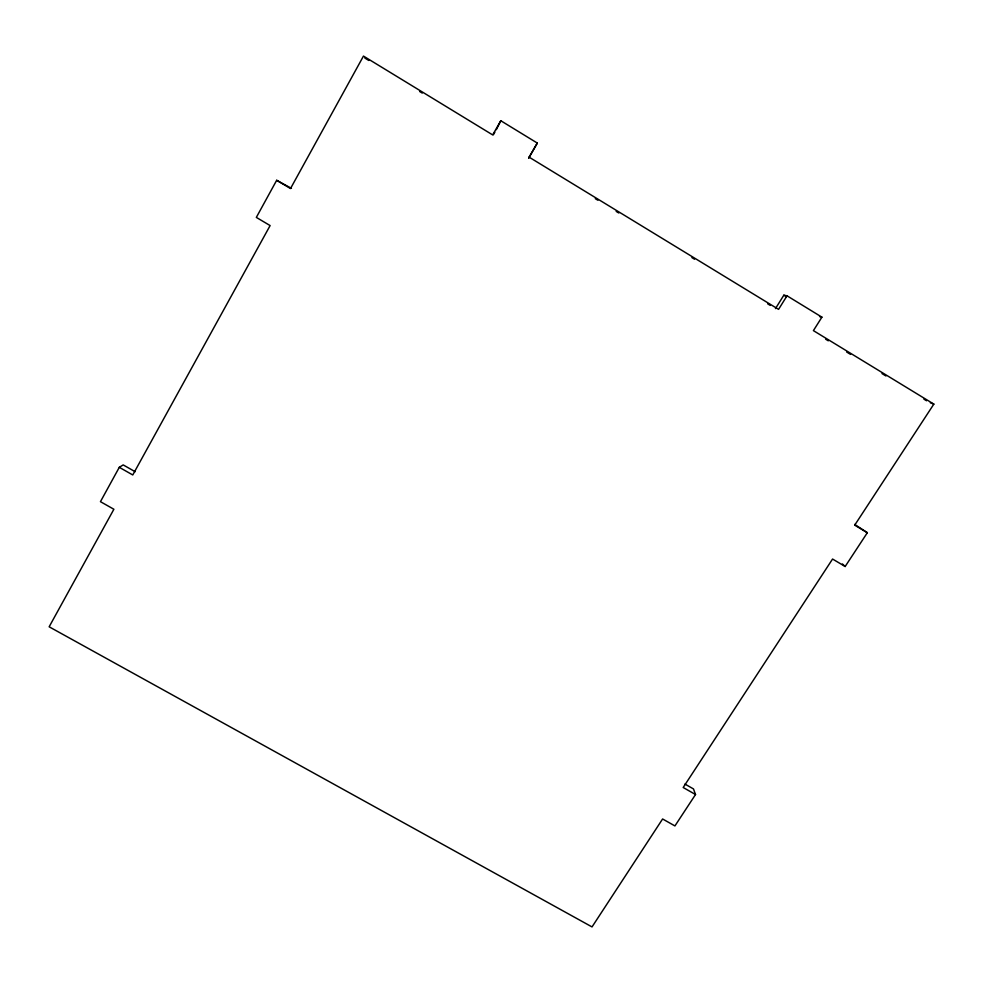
<?xml version="1.0" encoding="UTF-8"?>
<svg xmlns="http://www.w3.org/2000/svg" width="983" height="983" viewBox="0 0 983 983"><rect width="100%" height="100%" fill="white"/><g stroke="black" fill="none" stroke-linecap="round" stroke-linejoin="round"><path stroke-width="1.47" d="M537.296 143.063L528.707 158.03L537.296 143.063L500.802 120.737L496.317 129.67M135.187 471.717L123.194 464.91L119.299 467.318L100.45 501.674L113.881 509.255L49.15 626.798L592.024 926.92L662.603 818.974L674.928 825.929L695.534 794.522L693.482 788.931L684.918 784.065M291.447 188.343L276.678 180.294L256.33 217.403L270.116 225.574L132.766 474.961L119.299 467.318M500.802 120.737L492.68 134.917L363.464 56.08L290.513 188.552L276.678 180.294M493.392 134.769L494.854 132.213M775.476 308.588L783.844 295.183L787.027 295.809L821.911 317.153L813.408 330.62L933.85 404.111L854.706 525.168L867.338 532.712L845.171 566.503L832.564 559.032L683.185 787.506L695.534 794.522M787.027 295.809L778.561 309.362L529.124 157.157M819.552 316.575L821.911 317.153M930.336 402.797L933.85 404.111M854.669 524.406L867.338 532.712M783.844 295.183L786.4 296.755M364.877 58.083L368.797 60.467M419.643 91.493L422.248 93.09M595.293 198.664L597.91 200.249M616.181 211.406L618.798 212.992M691.921 257.607L694.526 259.205M767.649 303.808L770.254 305.406M825.683 339.209L828.3 340.818M846.646 352L850.565 354.396M882.009 373.577L885.941 375.973M923.922 399.159L926.551 400.757M842.419 563.947L845.171 566.503"/></g></svg>
